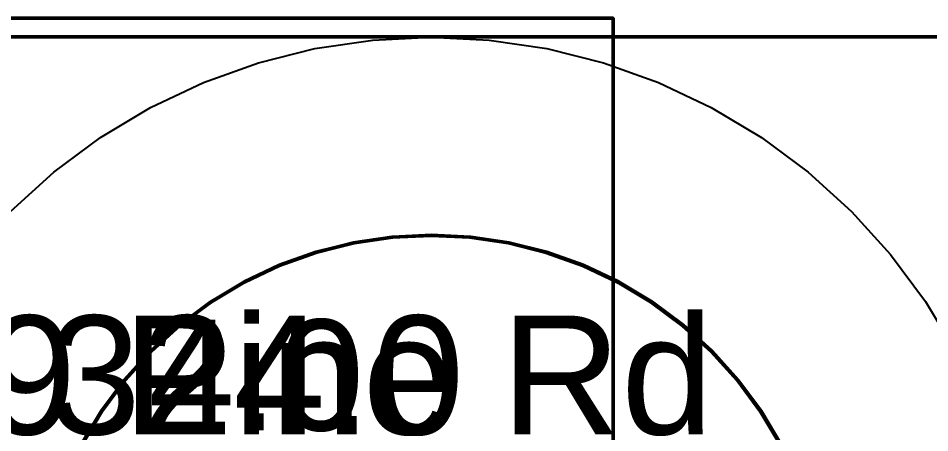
# Model space of a CAD drawing. Header units: metres. Extents: x -15 to 265, y -15 to 265.
# Drawn here: x 2.99 to 25.99, y 57.54 to 68 of the extents above; entities that cross this region are included whole.
import ezdxf
from ezdxf.enums import TextEntityAlignment as Align

# ---------------------------------------------------------------- set-up
doc = ezdxf.new("R2010")
doc.units = ezdxf.units.M
for name, color, linetype in [('all_buildings', 1, 'Continuous'), ('buffered_commercial', 1, 'Continuous'), ('buildings_with_calculated_area', 1, 'Continuous'), ('residential_buildings', 5, 'Continuous'), ('study_area_boundary', 1, 'Continuous')]:
    doc.layers.add(name, color=color, linetype=linetype)
doc.styles.add('Arial', font='txt')

msp = doc.modelspace()

# ---------------------------------------------------------------- linework, layer by layer
at = {"layer": 'all_buildings', "color": 1, "linetype": 'Continuous', "lineweight": 50}
msp.add_lwpolyline([(0, 50), (18, 50), (18, 68), (0, 68), (0, 50)], close=True, dxfattribs=at)
at = {"layer": 'buffered_buildings'}
msp.add_lwpolyline([(4.585, 57.236), (5.089, 58.078), (5.674, 58.866), (6.333, 59.593), (7.06, 60.252), (7.848, 60.837), (8.69, 61.341), (9.577, 61.761), (10.501, 62.091), (11.453, 62.33), (12.424, 62.474), (13.404, 62.522), (13.406, 62.522), (14.386, 62.474), (15.357, 62.33), (16.309, 62.091), (17.233, 61.761), (18.12, 61.341), (18.962, 60.837), (19.75, 60.252), (20.477, 59.593), (21.136, 58.866), (21.721, 58.078), (22.225, 57.236)], dxfattribs=at)
msp.add_lwpolyline([(4.585, 57.236), (5.089, 58.078), (5.674, 58.866), (6.333, 59.593), (7.06, 60.252), (7.848, 60.837), (8.69, 61.341), (9.577, 61.761), (10.501, 62.091), (11.453, 62.33), (12.424, 62.474), (13.404, 62.522), (13.406, 62.522), (14.386, 62.474), (15.357, 62.33), (16.309, 62.091), (17.233, 61.761), (18.12, 61.341), (18.962, 60.837), (19.75, 60.252), (20.477, 59.593), (21.136, 58.866), (21.721, 58.078), (22.225, 57.236)], dxfattribs=at)
msp.add_lwpolyline([(4.585, 57.236), (5.089, 58.078), (5.674, 58.866), (6.333, 59.593), (7.06, 60.252), (7.848, 60.837), (8.69, 61.341), (9.577, 61.761), (10.501, 62.091), (11.453, 62.33), (12.424, 62.474), (13.404, 62.522), (13.406, 62.522), (14.386, 62.474), (15.357, 62.33), (16.309, 62.091), (17.233, 61.761), (18.12, 61.341), (18.962, 60.837), (19.75, 60.252), (20.477, 59.593), (21.136, 58.866), (21.721, 58.078), (22.225, 57.236)], dxfattribs=at)
msp.add_lwpolyline([(4.585, 57.236), (5.089, 58.078), (5.674, 58.866), (6.333, 59.593), (7.06, 60.252), (7.848, 60.837), (8.69, 61.341), (9.577, 61.761), (10.501, 62.091), (11.453, 62.33), (12.424, 62.474), (13.404, 62.522), (13.406, 62.522), (14.386, 62.474), (15.357, 62.33), (16.309, 62.091), (17.233, 61.761), (18.12, 61.341), (18.962, 60.837), (19.75, 60.252), (20.477, 59.593), (21.136, 58.866), (21.721, 58.078), (22.225, 57.236)], dxfattribs=at)
msp.add_lwpolyline([(4.585, 57.236), (5.089, 58.078), (5.674, 58.866), (6.333, 59.593), (7.06, 60.252), (7.848, 60.837), (8.69, 61.341), (9.577, 61.761), (10.501, 62.091), (11.453, 62.33), (12.424, 62.474), (13.404, 62.522), (13.406, 62.522), (14.386, 62.474), (15.357, 62.33), (16.309, 62.091), (17.233, 61.761), (18.12, 61.341), (18.962, 60.837), (19.75, 60.252), (20.477, 59.593), (21.136, 58.866), (21.721, 58.078), (22.225, 57.236)], dxfattribs=at)
msp.add_lwpolyline([(4.585, 57.236), (5.089, 58.078), (5.674, 58.866), (6.333, 59.593), (7.06, 60.252), (7.848, 60.837), (8.69, 61.341), (9.577, 61.761), (10.501, 62.091), (11.453, 62.33), (12.424, 62.474), (13.404, 62.522), (13.406, 62.522), (14.386, 62.474), (15.357, 62.33), (16.309, 62.091), (17.233, 61.761), (18.12, 61.341), (18.962, 60.837), (19.75, 60.252), (20.477, 59.593), (21.136, 58.866), (21.721, 58.078), (22.225, 57.236)], dxfattribs=at)
msp.add_lwpolyline([(4.585, 57.236), (5.089, 58.078), (5.674, 58.866), (6.333, 59.593), (7.06, 60.252), (7.848, 60.837), (8.69, 61.341), (9.577, 61.761), (10.501, 62.091), (11.453, 62.33), (12.424, 62.474), (13.404, 62.522), (13.406, 62.522), (14.386, 62.474), (15.357, 62.33), (16.309, 62.091), (17.233, 61.761), (18.12, 61.341), (18.962, 60.837), (19.75, 60.252), (20.477, 59.593), (21.136, 58.866), (21.721, 58.078), (22.225, 57.236)], dxfattribs=at)
msp.add_lwpolyline([(4.585, 57.236), (5.089, 58.078), (5.674, 58.866), (6.333, 59.593), (7.06, 60.252), (7.848, 60.837), (8.69, 61.341), (9.577, 61.761), (10.501, 62.091), (11.453, 62.33), (12.424, 62.474), (13.404, 62.522), (13.406, 62.522), (14.386, 62.474), (15.357, 62.33), (16.309, 62.091), (17.233, 61.761), (18.12, 61.341), (18.962, 60.837), (19.75, 60.252), (20.477, 59.593), (21.136, 58.866), (21.721, 58.078), (22.225, 57.236)], dxfattribs=at)
at = {"layer": 'buffered_commercial', "color": 1, "linetype": 'Continuous', "lineweight": 50}
for points in [[(4.585, 57.236), (5.089, 58.078), (5.674, 58.866), (6.333, 59.593), (7.06, 60.252), (7.848, 60.837), (8.69, 61.341), (9.577, 61.761), (10.501, 62.091), (11.453, 62.33), (12.424, 62.474), (13.404, 62.522), (13.406, 62.522), (14.386, 62.474), (15.357, 62.33), (16.309, 62.091), (17.233, 61.761), (18.12, 61.341), (18.962, 60.837), (19.75, 60.252), (20.477, 59.593), (21.136, 58.866), (21.721, 58.078), (22.225, 57.236)], [(4.585, 57.236), (5.089, 58.078), (5.674, 58.866), (6.333, 59.593), (7.06, 60.252), (7.848, 60.837), (8.69, 61.341), (9.577, 61.761), (10.501, 62.091), (11.453, 62.33), (12.424, 62.474), (13.404, 62.522), (13.406, 62.522), (14.386, 62.474), (15.357, 62.33), (16.309, 62.091), (17.233, 61.761), (18.12, 61.341), (18.962, 60.837), (19.75, 60.252), (20.477, 59.593), (21.136, 58.866), (21.721, 58.078), (22.225, 57.236)], [(4.585, 57.236), (5.089, 58.078), (5.674, 58.866), (6.333, 59.593), (7.06, 60.252), (7.848, 60.837), (8.69, 61.341), (9.577, 61.761), (10.501, 62.091), (11.453, 62.33), (12.424, 62.474), (13.404, 62.522), (13.406, 62.522), (14.386, 62.474), (15.357, 62.33), (16.309, 62.091), (17.233, 61.761), (18.12, 61.341), (18.962, 60.837), (19.75, 60.252), (20.477, 59.593), (21.136, 58.866), (21.721, 58.078), (22.225, 57.236)], [(4.588, 57.237), (5.092, 58.079), (5.677, 58.867), (6.336, 59.594), (7.063, 60.253), (7.851, 60.838), (8.693, 61.342), (9.58, 61.762), (10.504, 62.092), (11.456, 62.331), (12.427, 62.475), (13.407, 62.523), (13.409, 62.523), (14.389, 62.475), (15.36, 62.331), (16.312, 62.092), (17.236, 61.762), (18.123, 61.342), (18.965, 60.838), (19.753, 60.253), (20.48, 59.594), (21.139, 58.867), (21.724, 58.079), (22.228, 57.237)], [(4.588, 57.237), (5.092, 58.079), (5.677, 58.867), (6.336, 59.594), (7.063, 60.253), (7.851, 60.838), (8.693, 61.342), (9.58, 61.762), (10.504, 62.092), (11.456, 62.331), (12.427, 62.475), (13.407, 62.523), (13.409, 62.523), (14.389, 62.475), (15.36, 62.331), (16.312, 62.092), (17.236, 61.762), (18.123, 61.342), (18.965, 60.838), (19.753, 60.253), (20.48, 59.594), (21.139, 58.867), (21.724, 58.079), (22.228, 57.237)], [(4.588, 57.237), (5.092, 58.079), (5.677, 58.867), (6.336, 59.594), (7.063, 60.253), (7.851, 60.838), (8.693, 61.342), (9.58, 61.762), (10.504, 62.092), (11.456, 62.331), (12.427, 62.475), (13.407, 62.523), (13.409, 62.523), (14.389, 62.475), (15.36, 62.331), (16.312, 62.092), (17.236, 61.762), (18.123, 61.342), (18.965, 60.838), (19.753, 60.253), (20.48, 59.594), (21.139, 58.867), (21.724, 58.079), (22.228, 57.237)], [(4.596, 57.242), (5.1, 58.084), (5.685, 58.872), (6.344, 59.599), (7.071, 60.258), (7.859, 60.843), (8.701, 61.347), (9.588, 61.767), (10.512, 62.097), (11.464, 62.336), (12.435, 62.48), (13.415, 62.528), (13.419, 62.528), (14.399, 62.48), (15.37, 62.336), (16.322, 62.097), (17.246, 61.767), (18.133, 61.347), (18.975, 60.843), (19.763, 60.258), (20.49, 59.599), (21.149, 58.872), (21.734, 58.084), (22.238, 57.242)], [(4.596, 57.242), (5.1, 58.084), (5.685, 58.872), (6.344, 59.599), (7.071, 60.258), (7.859, 60.843), (8.701, 61.347), (9.588, 61.767), (10.512, 62.097), (11.464, 62.336), (12.435, 62.48), (13.415, 62.528), (13.419, 62.528), (14.399, 62.48), (15.37, 62.336), (16.322, 62.097), (17.246, 61.767), (18.133, 61.347), (18.975, 60.843), (19.763, 60.258), (20.49, 59.599), (21.149, 58.872), (21.734, 58.084), (22.238, 57.242)]]:
    msp.add_lwpolyline(points, dxfattribs=at)
at = {"layer": 'buildings_with_calculated_area', "color": 1, "linetype": 'Continuous', "lineweight": 50}
msp.add_lwpolyline([(0, 50), (18, 50), (18, 68), (0, 68), (0, 50)], close=True, dxfattribs=at)
at = {"layer": 'circles_from_points'}
msp.add_lwpolyline([(2.798, 63.128), (3.889, 64.116), (5.071, 64.993), (6.334, 65.75), (7.665, 66.379), (9.051, 66.875), (10.479, 67.233), (11.935, 67.449), (13.405, 67.521), (14.875, 67.449), (16.331, 67.233), (17.759, 66.875), (19.145, 66.379), (20.476, 65.75), (21.739, 64.993), (22.921, 64.116), (24.012, 63.128), (25, 62.037), (25.877, 60.855), (26.634, 59.592)], dxfattribs=at)
msp.add_lwpolyline([(2.798, 63.128), (3.889, 64.116), (5.071, 64.993), (6.334, 65.75), (7.665, 66.379), (9.051, 66.875), (10.479, 67.233), (11.935, 67.449), (13.405, 67.521), (14.875, 67.449), (16.331, 67.233), (17.759, 66.875), (19.145, 66.379), (20.476, 65.75), (21.739, 64.993), (22.921, 64.116), (24.012, 63.128), (25, 62.037), (25.877, 60.855), (26.634, 59.592)], dxfattribs=at)
msp.add_lwpolyline([(2.798, 63.128), (3.889, 64.116), (5.071, 64.993), (6.334, 65.75), (7.665, 66.379), (9.051, 66.875), (10.479, 67.233), (11.935, 67.449), (13.405, 67.521), (14.875, 67.449), (16.331, 67.233), (17.759, 66.875), (19.145, 66.379), (20.476, 65.75), (21.739, 64.993), (22.921, 64.116), (24.012, 63.128), (25, 62.037), (25.877, 60.855), (26.634, 59.592)], dxfattribs=at)
msp.add_lwpolyline([(2.798, 63.128), (3.889, 64.116), (5.071, 64.993), (6.334, 65.75), (7.665, 66.379), (9.051, 66.875), (10.479, 67.233), (11.935, 67.449), (13.405, 67.521), (14.875, 67.449), (16.331, 67.233), (17.759, 66.875), (19.145, 66.379), (20.476, 65.75), (21.739, 64.993), (22.921, 64.116), (24.012, 63.128), (25, 62.037), (25.877, 60.855), (26.634, 59.592)], dxfattribs=at)
msp.add_lwpolyline([(2.798, 63.128), (3.889, 64.116), (5.071, 64.993), (6.334, 65.75), (7.665, 66.379), (9.051, 66.875), (10.479, 67.233), (11.935, 67.449), (13.405, 67.521), (14.875, 67.449), (16.331, 67.233), (17.759, 66.875), (19.145, 66.379), (20.476, 65.75), (21.739, 64.993), (22.921, 64.116), (24.012, 63.128), (25, 62.037), (25.877, 60.855), (26.634, 59.592)], dxfattribs=at)
msp.add_lwpolyline([(2.798, 63.128), (3.889, 64.116), (5.071, 64.993), (6.334, 65.75), (7.665, 66.379), (9.051, 66.875), (10.479, 67.233), (11.935, 67.449), (13.405, 67.521), (14.875, 67.449), (16.331, 67.233), (17.759, 66.875), (19.145, 66.379), (20.476, 65.75), (21.739, 64.993), (22.921, 64.116), (24.012, 63.128), (25, 62.037), (25.877, 60.855), (26.634, 59.592)], dxfattribs=at)
msp.add_lwpolyline([(2.798, 63.128), (3.889, 64.116), (5.071, 64.993), (6.334, 65.75), (7.665, 66.379), (9.051, 66.875), (10.479, 67.233), (11.935, 67.449), (13.405, 67.521), (14.875, 67.449), (16.331, 67.233), (17.759, 66.875), (19.145, 66.379), (20.476, 65.75), (21.739, 64.993), (22.921, 64.116), (24.012, 63.128), (25, 62.037), (25.877, 60.855), (26.634, 59.592)], dxfattribs=at)
msp.add_lwpolyline([(2.798, 63.128), (3.889, 64.116), (5.071, 64.993), (6.334, 65.75), (7.665, 66.379), (9.051, 66.875), (10.479, 67.233), (11.935, 67.449), (13.405, 67.521), (14.875, 67.449), (16.331, 67.233), (17.759, 66.875), (19.145, 66.379), (20.476, 65.75), (21.739, 64.993), (22.921, 64.116), (24.012, 63.128), (25, 62.037), (25.877, 60.855), (26.634, 59.592)], dxfattribs=at)
at = {"layer": 'residential_buildings', "color": 5, "linetype": 'Continuous', "lineweight": 40}
msp.add_lwpolyline([(0, 50), (18, 50), (18, 68), (0, 68), (0, 50)], close=True, dxfattribs=at)
at = {"layer": 'study_area_boundary', "color": 1, "linetype": 'Continuous', "lineweight": 50}
for points in [[(28.43, 37.512), (28.43, 67.534), (-1.61, 67.534), (-1.61, 37.512), (28.43, 37.512)], [(28.43, 37.512), (28.43, 67.534), (-1.61, 67.534), (-1.61, 37.512), (28.43, 37.512)], [(28.413, 37.517), (28.413, 67.527), (-1.6, 67.527), (-1.6, 37.517), (28.413, 37.517)]]:
    msp.add_lwpolyline(points, close=True, dxfattribs=at)
at = {"layer": 'union_features'}
msp.add_lwpolyline([(4.585, 57.236), (5.089, 58.078), (5.674, 58.866), (6.333, 59.593), (7.06, 60.252), (7.848, 60.837), (8.69, 61.341), (9.577, 61.761), (10.501, 62.091), (11.453, 62.33), (12.424, 62.474), (13.404, 62.522), (13.406, 62.522), (14.386, 62.474), (15.357, 62.33), (16.309, 62.091), (17.233, 61.761), (18.12, 61.341), (18.962, 60.837), (19.75, 60.252), (20.477, 59.593), (21.136, 58.866), (21.721, 58.078), (22.225, 57.236)], dxfattribs=at)
msp.add_lwpolyline([(4.585, 57.236), (5.089, 58.078), (5.674, 58.866), (6.333, 59.593), (7.06, 60.252), (7.848, 60.837), (8.69, 61.341), (9.577, 61.761), (10.501, 62.091), (11.453, 62.33), (12.424, 62.474), (13.404, 62.522), (13.406, 62.522), (14.386, 62.474), (15.357, 62.33), (16.309, 62.091), (17.233, 61.761), (18.12, 61.341), (18.962, 60.837), (19.75, 60.252), (20.477, 59.593), (21.136, 58.866), (21.721, 58.078), (22.225, 57.236)], dxfattribs=at)
msp.add_lwpolyline([(4.585, 57.236), (5.089, 58.078), (5.674, 58.866), (6.333, 59.593), (7.06, 60.252), (7.848, 60.837), (8.69, 61.341), (9.577, 61.761), (10.501, 62.091), (11.453, 62.33), (12.424, 62.474), (13.404, 62.522), (13.406, 62.522), (14.386, 62.474), (15.357, 62.33), (16.309, 62.091), (17.233, 61.761), (18.12, 61.341), (18.962, 60.837), (19.75, 60.252), (20.477, 59.593), (21.136, 58.866), (21.721, 58.078), (22.225, 57.236)], dxfattribs=at)
msp.add_lwpolyline([(4.585, 57.236), (5.089, 58.078), (5.674, 58.866), (6.333, 59.593), (7.06, 60.252), (7.848, 60.837), (8.69, 61.341), (9.577, 61.761), (10.501, 62.091), (11.453, 62.33), (12.424, 62.474), (13.404, 62.522), (13.406, 62.522), (14.386, 62.474), (15.357, 62.33), (16.309, 62.091), (17.233, 61.761), (18.12, 61.341), (18.962, 60.837), (19.75, 60.252), (20.477, 59.593), (21.136, 58.866), (21.721, 58.078), (22.225, 57.236)], dxfattribs=at)
msp.add_lwpolyline([(4.585, 57.236), (5.089, 58.078), (5.674, 58.866), (6.333, 59.593), (7.06, 60.252), (7.848, 60.837), (8.69, 61.341), (9.577, 61.761), (10.501, 62.091), (11.453, 62.33), (12.424, 62.474), (13.404, 62.522), (13.406, 62.522), (14.386, 62.474), (15.357, 62.33), (16.309, 62.091), (17.233, 61.761), (18.12, 61.341), (18.962, 60.837), (19.75, 60.252), (20.477, 59.593), (21.136, 58.866), (21.721, 58.078), (22.225, 57.236)], dxfattribs=at)
msp.add_lwpolyline([(4.585, 57.236), (5.089, 58.078), (5.674, 58.866), (6.333, 59.593), (7.06, 60.252), (7.848, 60.837), (8.69, 61.341), (9.577, 61.761), (10.501, 62.091), (11.453, 62.33), (12.424, 62.474), (13.404, 62.522), (13.406, 62.522), (14.386, 62.474), (15.357, 62.33), (16.309, 62.091), (17.233, 61.761), (18.12, 61.341), (18.962, 60.837), (19.75, 60.252), (20.477, 59.593), (21.136, 58.866), (21.721, 58.078), (22.225, 57.236)], dxfattribs=at)
msp.add_lwpolyline([(4.585, 57.236), (5.089, 58.078), (5.674, 58.866), (6.333, 59.593), (7.06, 60.252), (7.848, 60.837), (8.69, 61.341), (9.577, 61.761), (10.501, 62.091), (11.453, 62.33), (12.424, 62.474), (13.404, 62.522), (13.406, 62.522), (14.386, 62.474), (15.357, 62.33), (16.309, 62.091), (17.233, 61.761), (18.12, 61.341), (18.962, 60.837), (19.75, 60.252), (20.477, 59.593), (21.136, 58.866), (21.721, 58.078), (22.225, 57.236)], dxfattribs=at)
msp.add_lwpolyline([(4.585, 57.236), (5.089, 58.078), (5.674, 58.866), (6.333, 59.593), (7.06, 60.252), (7.848, 60.837), (8.69, 61.341), (9.577, 61.761), (10.501, 62.091), (11.453, 62.33), (12.424, 62.474), (13.404, 62.522), (13.406, 62.522), (14.386, 62.474), (15.357, 62.33), (16.309, 62.091), (17.233, 61.761), (18.12, 61.341), (18.962, 60.837), (19.75, 60.252), (20.477, 59.593), (21.136, 58.866), (21.721, 58.078), (22.225, 57.236)], dxfattribs=at)

# ---------------------------------------------------------------- texts
at = {"layer": 'all_buildings', "color": 5, "linetype": 'Continuous', "lineweight": 50, "style": 'Arial'}
msp.add_text('789 Pine Rd', height=3, dxfattribs=at).set_placement((9, 59), align=Align.MIDDLE_CENTER)
at = {"layer": 'buildings_with_calculated_area', "color": 5, "linetype": 'Continuous', "lineweight": 50, "style": 'Arial'}
msp.add_text('324.0', height=3, dxfattribs=at).set_placement((9, 59), align=Align.MIDDLE_CENTER)
at = {"layer": 'residential_buildings', "color": 7, "linetype": 'Continuous', "lineweight": 40, "style": 'Arial'}
msp.add_text('4.0', height=2.8, dxfattribs=at).set_placement((9, 59), align=Align.MIDDLE_CENTER)

doc.saveas('drawing.dxf')
